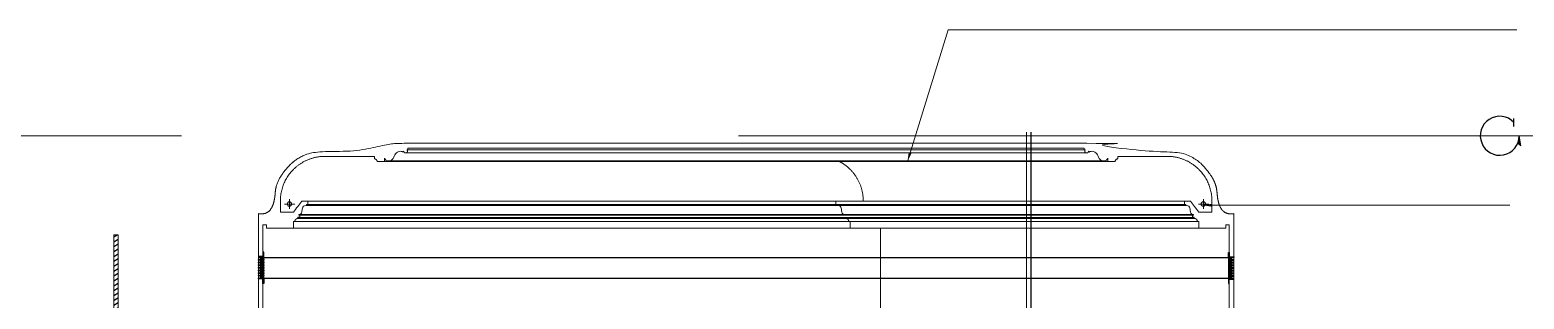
# Model space of a CAD drawing. Header units: inches. Extents: x -12478 to 399182, y -16583 to 525552.
# Drawn here: x 22159 to 28866, y 36475 to 37680 of the extents above; entities that cross this region are included whole.
import ezdxf

# ---------------------------------------------------------------- set-up
doc = ezdxf.new("R2010")
doc.units = ezdxf.units.IN
doc.header["$LTSCALE"] = 1000
doc.header["$MEASUREMENT"] = 0
doc.linetypes.add('DASHED', pattern=[0.75, 0.5, -0.25])
doc.linetypes.add('HIDDEN', pattern=[0.375, 0.25, -0.125])
for name, color, linetype in [('8', 8, 'Continuous'), ('A-Hidden', 8, 'HIDDEN'), ('FURNITURE', 200, 'Continuous'), ('Layer1', 1, 'Continuous'), ('Layer3', 3, 'Continuous'), ('Layer7', 8, 'Continuous'), ('METAL', 5, 'Continuous'), ('PROJECTION', 8, 'Continuous')]:
    doc.layers.add(name, color=color, linetype=linetype)
for name, color, linetype, lineweight in [('GRC', 41, 'Continuous', 0), ('ID-NOTES', 3, 'Continuous', 0), ('Lighting', 5, 'Continuous', 0)]:
    doc.layers.add(name, color=color, linetype=linetype, lineweight=lineweight)
doc.styles.add('ZZ-Dim All', font='romans.shx', dxfattribs={"width": 0.8})
doc.dimstyles.new('DIM 0200', dxfattribs={"dimscale": 200, "dimtxt": 1, "dimasz": 0.8, "dimexe": 0.5, "dimexo": 1, "dimgap": 0.4, "dimtad": 1, "dimdec": 0, "dimrnd": 10, "dimdsep": 46, "dimtxsty": 'ZZ-Dim All', "dimblk1": 'ARCHTICK', "dimblk2": 'ARCHTICK', "dimsah": 1, "dimcen": 1, "dimdle": 0.5, "dimclrd": 256, "dimclre": 256, "dimclrt": 256, "dimadec": 0, "dimazin": 2, "dimtfac": 1, "dimtdec": 0, "dimtix": 1, "dimtmove": 2, "dimatfit": 2, "dimfxl": 1, "dimfxlon": 1, "dimtolj": 1, "dimtzin": 0, "dimlwd": -1, "dimlwe": -1, "dimarcsym": 0})

# ---------------------------------------------------------------- blocks, each defined once
blk = doc.blocks.new('DIFFUSER SEC')
at = {"layer": 'FURNITURE', "color": 251, "linetype": 'Continuous', "lineweight": 0}
for p, q in [((55028.5, -20119.8), (55028.5, -20213.8)), ((55051.5, -20119.8), (55051.5, -20213.8))]:
    blk.add_line(p, q, dxfattribs=at)
at = {"layer": 'METAL'}
for points in [[(55048.5, -20096.8), (55048.5, -20116.8), (55028.5, -20116.8), (55028.5, -20119.8), (55051.5, -20119.8), (55051.5, -20096.8), (55048.5, -20096.8)], [(55048.5, -20236.8), (55048.5, -20216.8), (55028.5, -20216.8), (55028.5, -20213.8), (55051.5, -20213.8), (55051.5, -20236.8), (55048.5, -20236.8)]]:
    blk.add_lwpolyline(points, dxfattribs=at)
for points in [[(55028.5, -20130.2), (55051.5, -20130.2), (55051.5, -20132.2), (55028.5, -20132.2)], [(55028.5, -20142.1), (55051.5, -20142.1), (55051.5, -20144.1), (55028.5, -20144.1)], [(55028.5, -20154), (55051.5, -20154), (55051.5, -20156), (55028.5, -20156)], [(55028.5, -20165.8), (55051.5, -20165.8), (55051.5, -20167.8), (55028.5, -20167.8)], [(55028.5, -20177.7), (55051.5, -20177.7), (55051.5, -20179.7), (55028.5, -20179.7)], [(55028.5, -20189.6), (55051.5, -20189.6), (55051.5, -20191.6), (55028.5, -20191.6)], [(55028.5, -20201.5), (55051.5, -20201.5), (55051.5, -20203.5), (55028.5, -20203.5)]]:
    blk.add_lwpolyline(points, close=True, dxfattribs=at)
at = {"layer": 'PROJECTION'}
for p, q in [((55037.5, -20130.2), (55037.5, -20119.8)), ((55042.5, -20130.2), (55042.5, -20119.8)), ((55037.5, -20142.1), (55037.5, -20132.2)), ((55037.5, -20154), (55037.5, -20144.1)), ((55037.5, -20165.8), (55037.5, -20156)), ((55037.5, -20177.7), (55037.5, -20167.8)), ((55037.5, -20189.6), (55037.5, -20179.7)), ((55042.5, -20142.1), (55042.5, -20132.2)), ((55042.5, -20154), (55042.5, -20144.1)), ((55042.5, -20165.8), (55042.5, -20156)), ((55042.5, -20177.7), (55042.5, -20167.8)), ((55042.5, -20189.6), (55042.5, -20179.7)), ((55037.5, -20201.5), (55037.5, -20191.6)), ((55037.5, -20213.8), (55037.5, -20203.5)), ((55042.5, -20201.5), (55042.5, -20191.6)), ((55042.5, -20213.8), (55042.5, -20203.5))]:
    blk.add_line(p, q, dxfattribs=at)
blk = doc.blocks.new('arrow01')
at = {"layer": 'Layer1'}
blk.add_hatch(color=256, dxfattribs=at).paths.add_polyline_path([(7, -44.7), (0, 0), (-6.2, -32.4)])
at = {"layer": 'Layer1', "elevation": 375.8}
blk.add_lwpolyline([(7, -44.7), (0, 0), (-6.2, -32.4)], close=True, dxfattribs=at)
at = {"layer": 'Layer7'}
blk.add_line((-24, 41.5), (-24, 77.7), dxfattribs=at)
blk.add_arc((-87.3, 0), 87.3, 43.48997, 0, dxfattribs=at)
blk = doc.blocks.new('_ARCHTICK')
at = {"color": 0, "linetype": 'ByBlock', "const_width": 0.15}
blk.add_lwpolyline([(-0.5, -0.5), (0.5, 0.5)], dxfattribs=at)
blk = doc.blocks.new('light')
at = {"layer": 'Lighting'}
for p, q in [((111358.2, -7170.5), (111358.2, -7213.4)), ((111336.9, -7192.4), (111382.3, -7192.4))]:
    blk.add_line(p, q, dxfattribs=at)
blk.add_circle((111358.2, -7192.4), 9.95, dxfattribs=at)

msp = doc.modelspace()

# ---------------------------------------------------------------- hatches: boundary and pattern name
at = {"layer": '8'}
h = msp.add_hatch(dxfattribs=at)
h.set_pattern_fill('ANSI31', color=256, scale=150, angle=76.02858, style=0)
h.set_pattern_definition([(211.028577, (243651.293, 2374.438), (-9.6649787, 16.0670684), [])])
h.paths.add_polyline_path([(22535, 36128.1), (22555, 36128.1), (22555, 36762.3), (22535, 36762.3)])

# ---------------------------------------------------------------- linework, layer by layer
at = {"layer": '8', "linetype": 'HIDDEN', "ltscale": 300}
msp.add_line((26651.6, 37222.3, 0), (26651.6, 33072.3, 0), dxfattribs=at)
at = {"layer": '8', "linetype": 'HIDDEN', "ltscale": 20, "elevation": 0}
msp.add_lwpolyline([(27542.6, 36566.9), (23205, 36566.8), (23205, 36660.8), (27542.6, 36660.9)], close=True, dxfattribs=at)
at = {"layer": 'A-Hidden', "linetype": 'DASHED', "lineweight": 0, "ltscale": 10}
msp.add_line((30339, 37206.2, 0), (21158.5, 37206.2, 0), dxfattribs=at)
at = {"layer": 'GRC', "lineweight": 0}
for p, q in [((26631.6, 37222.3, 0), (26631.6, 33072.3, 0)), ((23771.3, 37093.4, 0), (26978.6, 37093.3, 0)), ((26899.1, 37129.8, 0), (23845.1, 37129.1, 0)), ((23855.7, 37143.8, 0), (26891.9, 37143.8, 0)), ((26996.9, 37091.4, 0), (23750.7, 37091.4, 0)), ((23399.3, 36894, 0), (27347.9, 36894, 0)), ((23405.7, 36913.9, 0), (27341.9, 36913.9, 0)), ((23405.7, 36899, 0), (27341.9, 36899, 0)), ((23361.9, 36836, 0), (27385.7, 36836, 0)), ((23365, 36840.8, 0), (27382.2, 36840.8, 0)), ((23365.2, 36853.2, 0), (27382.4, 36853.2, 0)), ((23365.2, 36851.2, 0), (27382.4, 36851.2, 0)), ((23341.9, 36791.9, 0), (27405.7, 36791.9, 0)), ((23347.9, 36821.9, 0), (27399.7, 36821.9, 0)), ((25977.5, 36384.4, 0), (25977.5, 36791.9, 0))]:
    msp.add_line(p, q, dxfattribs=at)
at = {"layer": 'GRC', "color": 1, "elevation": 0}
for points in [[(23185, 36857.3), (23185, 36412.3), (22555, 36412.3), (22555, 36372.3), (22749.7, 36372.3), (22749.7, 36372.3), (22749.7, 36372.3), (22777.6, 36372.3), (22777.6, 36377.3, 0.413614), (22784.7, 36384.4), (22789.7, 36384.4), (22789.7, 36389.4), (23105, 36389.4), (23105, 36384.4), (23110, 36384.4, 0.413614), (23117.1, 36377.3), (23117.1, 36372.3), (23192.9, 36372.3), (23192.9, 36372.3), (23192.9, 36377.3, 0.413614), (23200, 36384.4), (23205, 36384.4), (23205, 36806.9)], [(27562.6, 36857.3), (27562.6, 36412.3), (28192.6, 36412.3), (28192.6, 36372.3), (27997.9, 36372.3), (27997.9, 36372.3), (27997.9, 36372.3), (27970, 36372.3), (27970, 36377.3, -0.413614), (27962.9, 36384.4), (27957.9, 36384.4), (27957.9, 36389.4), (27642.6, 36389.4), (27642.6, 36384.4), (27637.6, 36384.4, -0.413614), (27630.5, 36377.3), (27630.5, 36372.3), (27554.7, 36372.3), (27554.7, 36372.3), (27554.7, 36377.3, -0.413614), (27547.6, 36384.4), (27542.6, 36384.4), (27542.6, 36806.9)]]:
    msp.add_lwpolyline(points, format="xyb", dxfattribs=at)
at = {"layer": 'GRC', "color": 1, "lineweight": 0, "elevation": 0}
msp.add_lwpolyline([(22535, 36128.1), (22555, 36128.1), (22555, 36762.3), (22535, 36762.3)], close=True, dxfattribs=at)
at = {"layer": 'GRC', "color": 1}
for points, weights, knots in [([(23185, 36857.3, 0), (23261.8, 36844.3, 0), (23257.6, 36945.8, 0), (23261.6, 36965.4, 0), (23267.7, 37008.8, 0), (23298.9, 37049.9, 0), (23336.4, 37086, 0), (23369, 37110.9, 0), (23406.7, 37137.2, 0), (23493, 37135, 0), (23671.9, 37131.3, 0), (23741.2, 37171, 0), (23809.9, 37172.4, 0), (23859.9, 37172.4, 0), (24084.2, 37172.4, 0), (25095.8, 37172.4, 0)], [1, 1, 1, 1, 0.949253021674, 0.949253021674, 1, 0.949253021674, 0.949253021674, 1, 1, 1, 1, 1, 1, 1], [0.672419, 0.672419, 0.672419, 0.672419, 1.619398, 1.619398, 1.619398, 2.404796, 2.404796, 2.404796, 3.190194, 3.190194, 3.190194, 4.002694, 4.002694, 4.002694, 4.856498, 4.856498, 4.856498, 4.856498]), ([(27562.6, 36857.3, 0), (27485.7, 36844.3, 0), (27490, 36945.8, 0), (27486, 36965.4, 0), (27479.9, 37008.8, 0), (27448.7, 37049.9, 0), (27411.1, 37086, 0), (27378.6, 37110.9, 0), (27340.9, 37137.2, 0), (27254.6, 37135, 0), (27075.7, 37131.3, 0), (27006.4, 37171, 0), (26937.7, 37172.4, 0), (26911.8, 37172.4, 0), (26839.2, 37172.4, 0), (25095.8, 37172.4, 0)], [1, 1, 1, 1, 0.949253021674, 0.949253021674, 1, 0.949253021674, 0.949253021674, 1, 1, 1, 1, 1, 1, 1], [0.672419, 0.672419, 0.672419, 0.672419, 1.619398, 1.619398, 1.619398, 2.404796, 2.404796, 2.404796, 3.190194, 3.190194, 3.190194, 4.002694, 4.002694, 4.002694, 4.44479, 4.44479, 4.44479, 4.44479]), ([(23341.5, 37055.3, 0), (23379.5, 37093.3, 0), (23429.2, 37113.9, 0), (23482.9, 37113.9, 0), (23557.2, 37113.9, 0), (23631.5, 37113.9, 0), (23705.7, 37113.9, 0)], [1, 0.949253021674, 0.949253021674, 1, 1, 1, 1], [1220.88428, 1220.88428, 1220.88428, 1220.88428, 1221.669678, 1221.669678, 1221.669678, 1222.669678, 1222.669678, 1222.669678, 1222.669678]), ([(27406.1, 37055.3, 0), (27368.1, 37093.3, 0), (27318.4, 37113.9, 0), (27264.7, 37113.9, 0), (27190.4, 37113.9, 0), (27116.1, 37113.9, 0), (27041.9, 37113.9, 0)], [1, 0.949253021674, 0.949253021674, 1, 1, 1, 1], [1220.88428, 1220.88428, 1220.88428, 1220.88428, 1221.669678, 1221.669678, 1221.669678, 1222.669678, 1222.669678, 1222.669678, 1222.669678]), ([(23282.9, 36863.9, 0), (23282.9, 36880.6, 0), (23282.9, 36897.3, 0), (23282.9, 36913.9, 0), (23282.9, 36967.7, 0), (23303.5, 37017.3, 0), (23341.5, 37055.3, 0)], [1, 1, 1, 1, 0.949253021674, 0.949253021674, 1], [1219.098882, 1219.098882, 1219.098882, 1219.098882, 1220.098882, 1220.098882, 1220.098882, 1220.88428, 1220.88428, 1220.88428, 1220.88428]), ([(27464.7, 36863.9, 0), (27464.7, 36880.6, 0), (27464.7, 36897.3, 0), (27464.7, 36913.9, 0), (27464.7, 36967.7, 0), (27444.1, 37017.3, 0), (27406.1, 37055.3, 0)], [1, 1, 1, 1, 0.949253021674, 0.949253021674, 1], [1219.098882, 1219.098882, 1219.098882, 1219.098882, 1220.098882, 1220.098882, 1220.098882, 1220.88428, 1220.88428, 1220.88428, 1220.88428])]:
    msp.add_rational_spline(points, weights, degree=3, knots=knots, dxfattribs=at)
for points in [[(23705.7, 37113.9, 0), (23705.7, 37110.2, 0), (23705.7, 37106.4, 0), (23705.7, 37102.7, 0)], [(23750.7, 37091.4, 0), (23750.7, 37096.2, 0), (23750.7, 37100.9, 0), (23750.7, 37105.6, 0)], [(23834.2, 37132.5, 0), (23835, 37134.2, 0), (23835.8, 37135.9, 0), (23836.6, 37137.6, 0)], [(23850.9, 37143.8, 0), (23852.5, 37143.8, 0), (23854.1, 37143.8, 0), (23855.7, 37143.8, 0)], [(23855.7, 37143.8, 0), (23855.7, 37146.3, 0), (23855.7, 37148.9, 0), (23855.7, 37151.4, 0)], [(23855.7, 37151.4, 0), (23891.7, 37151.4, 0), (23927.7, 37151.4, 0), (25095.8, 37151.4, 0)], [(26891.9, 37151.4, 0), (26855.9, 37151.4, 0), (26819.9, 37151.4, 0), (25095.8, 37151.4, 0)], [(26891.9, 37143.8, 0), (26891.9, 37146.3, 0), (26891.9, 37148.9, 0), (26891.9, 37151.4, 0)], [(26896.7, 37143.8, 0), (26895.1, 37143.8, 0), (26893.5, 37143.8, 0), (26891.9, 37143.8, 0)], [(26913.3, 37132.5, 0), (26912.6, 37134.2, 0), (26911.8, 37135.9, 0), (26911, 37137.6, 0)], [(26996.9, 37091.4, 0), (26996.9, 37096.2, 0), (26996.9, 37100.9, 0), (26996.9, 37105.6, 0)], [(27041.9, 37113.9, 0), (27041.9, 37110.2, 0), (27041.9, 37106.4, 0), (27041.9, 37102.7, 0)], [(23717, 37091.4, 0), (23728.2, 37091.4, 0), (23739.5, 37091.4, 0), (23750.7, 37091.4, 0)], [(27030.6, 37091.4, 0), (27019.4, 37091.4, 0), (27008.1, 37091.4, 0), (26996.9, 37091.4, 0)], [(23379.7, 36913.9, 0), (23367.1, 36897.3, 0), (23354.5, 36880.6, 0), (23341.9, 36863.9, 0)], [(23405.7, 36913.9, 0), (23397, 36913.9, 0), (23388.4, 36913.9, 0), (23379.7, 36913.9, 0)], [(23399.7, 36893.9, 0), (23399.7, 36895.6, 0), (23399.7, 36897.3, 0), (23399.7, 36898.9, 0)], [(23399.7, 36898.9, 0), (23401.7, 36898.9, 0), (23403.7, 36898.9, 0), (23405.7, 36898.9, 0)], [(23405.7, 36898.9, 0), (23405.7, 36903.9, 0), (23405.7, 36908.9, 0), (23405.7, 36913.9, 0)], [(27341.9, 36898.9, 0), (27341.9, 36903.9, 0), (27341.9, 36908.9, 0), (27341.9, 36913.9, 0)], [(27341.9, 36913.9, 0), (27350.5, 36913.9, 0), (27359.2, 36913.9, 0), (27367.9, 36913.9, 0)], [(27347.9, 36898.9, 0), (27345.9, 36898.9, 0), (27343.9, 36898.9, 0), (27341.9, 36898.9, 0)], [(27347.9, 36893.9, 0), (27347.9, 36895.6, 0), (27347.9, 36897.3, 0), (27347.9, 36898.9, 0)], [(27367.9, 36913.9, 0), (27380.5, 36897.3, 0), (27393.1, 36880.6, 0), (27405.7, 36863.9, 0)], [(23341.9, 36863.9, 0), (23322.3, 36863.9, 0), (23302.6, 36863.9, 0), (23282.9, 36863.9, 0)], [(23361.9, 36835.9, 0), (23361.9, 36837.9, 0), (23361.9, 36839.9, 0), (23361.9, 36841.9, 0)], [(23365.2, 36851.2, 0), (23365.2, 36851.8, 0), (23365.2, 36852.5, 0), (23365.2, 36853.2, 0)], [(27382.4, 36851.2, 0), (27382.4, 36851.8, 0), (27382.4, 36852.5, 0), (27382.4, 36853.2, 0)], [(27385.7, 36835.9, 0), (27385.7, 36837.9, 0), (27385.7, 36839.9, 0), (27385.7, 36841.9, 0)], [(27405.7, 36863.9, 0), (27425.3, 36863.9, 0), (27445, 36863.9, 0), (27464.7, 36863.9, 0)], [(23205, 36806.9, 0), (23210, 36806.9, 0), (23215, 36806.9, 0), (23220, 36806.9, 0)], [(23220, 36806.9, 0), (23220, 36801.9, 0), (23220, 36796.9, 0), (23220, 36791.9, 0)], [(23220, 36791.9, 0), (23288.6, 36791.9, 0), (23315.3, 36791.9, 0), (23341.9, 36791.9, 0)], [(23341.9, 36791.9, 0), (23341.9, 36801.9, 0), (23341.9, 36811.9, 0), (23341.9, 36821.9, 0)], [(23341.9, 36821.9, 0), (23343.9, 36821.9, 0), (23345.9, 36821.9, 0), (23347.9, 36821.9, 0)], [(27405.7, 36821.9, 0), (27403.7, 36821.9, 0), (27401.7, 36821.9, 0), (27399.7, 36821.9, 0)], [(27405.7, 36791.9, 0), (27405.7, 36801.9, 0), (27405.7, 36811.9, 0), (27405.7, 36821.9, 0)], [(27527.6, 36791.9, 0), (27459, 36791.9, 0), (27432.3, 36791.9, 0), (27405.7, 36791.9, 0)], [(27542.6, 36806.9, 0), (27537.6, 36806.9, 0), (27532.6, 36806.9, 0), (27527.6, 36806.9, 0)], [(27527.6, 36806.9, 0), (27527.6, 36801.9, 0), (27527.6, 36796.9, 0), (27527.6, 36791.9, 0)]]:
    msp.add_open_spline(points, degree=3, dxfattribs=at)
for points, weights in [([(23705.7, 37102.7, 0), (23712.3, 37102.7, 0), (23717, 37098, 0), (23717, 37091.4, 0)], [1, 0.80473785416, 0.80473785416, 1]), ([(23836.6, 37137.6, 0), (23836.6, 37133.5, 0), (23839.1, 37130.3, 0), (23843, 37129.3, 0)], [1, 0.859857415077, 0.859857415077, 1]), ([(23843, 37129.3, 0), (23846.9, 37128.3, 0), (23850.7, 37130, 0), (23852.6, 37133.5, 0)], [1, 0.859857415077, 0.859857415077, 1]), ([(23852.6, 37133.5, 0), (23854.5, 37137.1, 0), (23853.9, 37141, 0), (23850.9, 37143.8, 0)], [1, 0.859857415077, 0.859857415077, 1]), ([(26895, 37133.5, 0), (26893, 37137.1, 0), (26893.7, 37141, 0), (26896.7, 37143.8, 0)], [1, 0.859857415077, 0.859857415077, 1]), ([(26904.6, 37129.3, 0), (26900.6, 37128.3, 0), (26896.9, 37130, 0), (26895, 37133.5, 0)], [1, 0.859857415077, 0.859857415077, 1]), ([(26911, 37137.6, 0), (26911, 37133.5, 0), (26908.5, 37130.3, 0), (26904.6, 37129.3, 0)], [1, 0.859857415077, 0.859857415077, 1]), ([(27041.9, 37102.7, 0), (27035.3, 37102.7, 0), (27030.6, 37098, 0), (27030.6, 37091.4, 0)], [1, 0.80473785416, 0.80473785416, 1]), ([(23347.9, 36821.9, 0), (23347.9, 36830.1, 0), (23353.7, 36835.9, 0), (23361.9, 36835.9, 0)], [1, 0.804737854124, 0.804737854124, 1]), ([(23361.9, 36841.9, 0), (23363.8, 36840.4, 0), (23366.2, 36840.3, 0), (23368.1, 36841.7, 0)], [1, 0.869851736995, 0.869851736995, 1]), ([(23370.1, 36847.5, 0), (23369.4, 36849.8, 0), (23367.5, 36851.2, 0), (23365.2, 36851.2, 0)], [1, 0.869851736995, 0.869851736995, 1]), ([(23368.1, 36841.7, 0), (23370.1, 36843, 0), (23370.8, 36845.2, 0), (23370.1, 36847.5, 0)], [1, 0.869851736995, 0.869851736995, 1]), ([(27379.5, 36841.7, 0), (27377.5, 36843, 0), (27376.8, 36845.2, 0), (27377.4, 36847.5, 0)], [1, 0.869851736995, 0.869851736995, 1]), ([(27377.4, 36847.5, 0), (27378.1, 36849.8, 0), (27380.1, 36851.2, 0), (27382.4, 36851.2, 0)], [1, 0.869851736995, 0.869851736995, 1]), ([(27385.7, 36841.9, 0), (27383.8, 36840.4, 0), (27381.4, 36840.3, 0), (27379.5, 36841.7, 0)], [1, 0.869851736995, 0.869851736995, 1]), ([(27399.7, 36821.9, 0), (27399.7, 36830.1, 0), (27393.9, 36835.9, 0), (27385.7, 36835.9, 0)], [1, 0.804737854124, 0.804737854124, 1])]:
    msp.add_rational_spline(points, weights, degree=3, dxfattribs=at)
for points, knots in [([(23750.7, 37105.6, 0), (23751.2, 37103.9, 0), (23753.8, 37099.7, 0), (23763.2, 37091.4, 0), (23785.1, 37094.1, 0), (23793.9, 37115.7, 0), (23804.8, 37134, 0), (23822.7, 37138.1, 0), (23831.5, 37134.6, 0), (23834.2, 37132.5, 0)], [1227.240474, 1227.240474, 1227.240474, 1227.240474, 1263.20953, 1323.395093, 1470.775087, 1611.888659, 1766.488267, 1876.411689, 1946.427942, 1946.427942, 1946.427942, 1946.427942]), ([(26996.9, 37105.6, 0), (26996.4, 37103.9, 0), (26993.8, 37099.7, 0), (26984.4, 37091.4, 0), (26962.5, 37094.1, 0), (26953.7, 37115.7, 0), (26942.8, 37134, 0), (26924.9, 37138.1, 0), (26916.1, 37134.6, 0), (26913.3, 37132.5, 0)], [1227.240474, 1227.240474, 1227.240474, 1227.240474, 1263.20953, 1323.395093, 1470.775087, 1611.888659, 1766.488267, 1876.411689, 1946.427942, 1946.427942, 1946.427942, 1946.427942]), ([(23365.2, 36853.2, 0), (23368.2, 36853.2, 0), (23375.5, 36854.5, 0), (23380.9, 36867, 0), (23379.8, 36879.6, 0), (23386.4, 36891, 0), (23394.3, 36894, 0), (23398.7, 36893.9, 0), (23399.7, 36893.9, 0)], [12.38377, 12.38377, 12.38377, 12.38377, 191.063387, 414.968475, 742.989527, 949.449289, 1151.746905, 1213.098882, 1213.098882, 1213.098882, 1213.098882]), ([(27382.4, 36853.2, 0), (27379.4, 36853.2, 0), (27372.1, 36854.5, 0), (27366.7, 36867, 0), (27367.8, 36879.6, 0), (27361.2, 36891, 0), (27353.3, 36894, 0), (27348.9, 36893.9, 0), (27347.9, 36893.9, 0)], [12.38377, 12.38377, 12.38377, 12.38377, 191.063387, 414.968475, 742.989527, 949.449289, 1151.746905, 1213.098882, 1213.098882, 1213.098882, 1213.098882])]:
    msp.add_open_spline(points, degree=3, knots=knots, dxfattribs=at)
at = {"layer": 'GRC', "lineweight": 0}
for points, weights in [([(25841, 37055.3, 0), (25826.6, 37069.8, 0), (25810.1, 37081.9, 0), (25791.7, 37091.4, 0)], [1, 0.980128187525, 0.968037901046, 0.963729140562]), ([(25834.6, 36821.9, 0), (25834.6, 36830.1, 0), (25828.8, 36835.9, 0), (25820.6, 36835.9, 0)], [1, 0.804737854124, 0.804737854124, 1])]:
    msp.add_rational_spline(points, weights, degree=3, dxfattribs=at)
msp.add_rational_spline([(25899.6, 36913.9, 0), (25899.6, 36913.9, 0), (25899.6, 36913.9, 0), (25899.6, 36913.9, 0), (25899.6, 36967.7, 0), (25879, 37017.3, 0), (25841, 37055.3, 0)], [1, 1, 1, 1, 0.949253021674, 0.949253021674, 1], degree=3, knots=[1220.0988816, 1220.0988816, 1220.0988816, 1220.0988816, 1220.0988816, 1220.0988816, 1220.0988816, 1220.8842798, 1220.8842798, 1220.8842798, 1220.8842798], dxfattribs=at)
for points in [[(25776.8, 36898.9, 0), (25776.8, 36903.9, 0), (25776.8, 36908.9, 0), (25776.8, 36913.9, 0)], [(25782.8, 36898.9, 0), (25780.8, 36898.9, 0), (25778.8, 36898.9, 0), (25776.8, 36898.9, 0)], [(25782.8, 36893.9, 0), (25782.8, 36895.6, 0), (25782.8, 36897.3, 0), (25782.8, 36898.9, 0)], [(25840.6, 36821.9, 0), (25838.6, 36821.9, 0), (25836.6, 36821.9, 0), (25834.6, 36821.9, 0)], [(25840.6, 36791.9, 0), (25840.6, 36801.9, 0), (25840.6, 36811.9, 0), (25840.6, 36821.9, 0)], [(25962.5, 36791.9, 0), (25893.9, 36791.9, 0), (25867.3, 36791.9, 0), (25840.6, 36791.9, 0)]]:
    msp.add_open_spline(points, degree=3, dxfattribs=at)
msp.add_open_spline([(25817.4, 36853.2, 0), (25814.4, 36853.2, 0), (25807, 36854.5, 0), (25801.6, 36867, 0), (25802.7, 36879.6, 0), (25796.1, 36891, 0), (25788.2, 36894, 0), (25783.8, 36893.9, 0), (25782.8, 36893.9, 0)], degree=3, knots=[12.38377, 12.38377, 12.38377, 12.38377, 191.063387, 414.968475, 742.989527, 949.449289, 1151.746905, 1213.098882, 1213.098882, 1213.098882, 1213.098882], dxfattribs=at)

# ---------------------------------------------------------------- block references
msp.add_blockref('DIFFUSER SEC', (-31843.5, 56781.5, 0))
at = {"xscale": -1}
msp.add_blockref('DIFFUSER SEC', (82591.1, 56780.7, 0), dxfattribs=at)
at = {"layer": 'GRC'}
for p in [(-88034.7, 44092.9, 0), (-83931.9, 44092.9, 0)]:
    msp.add_blockref('light', p, dxfattribs=at)
at = {"layer": 'Layer3'}
msp.add_blockref('arrow01', (28844.1, 37206.2, -375.8), dxfattribs=at)

# ---------------------------------------------------------------- leaders
at = {"layer": 'ID-NOTES'}
for points in [[(26097.9, 37090.6, 0), (26280.1, 37680.4, 0), (28832.9, 37680.4, 0)], [(27425.3, 36895, 0), (28801.5, 36895, 0)]]:
    msp.add_leader(points, dimstyle='DIM 0200', override={"dimasz": 0.2, "dimtad": 0, "dimclrd": 8}, dxfattribs=at)

doc.saveas('drawing.dxf')
